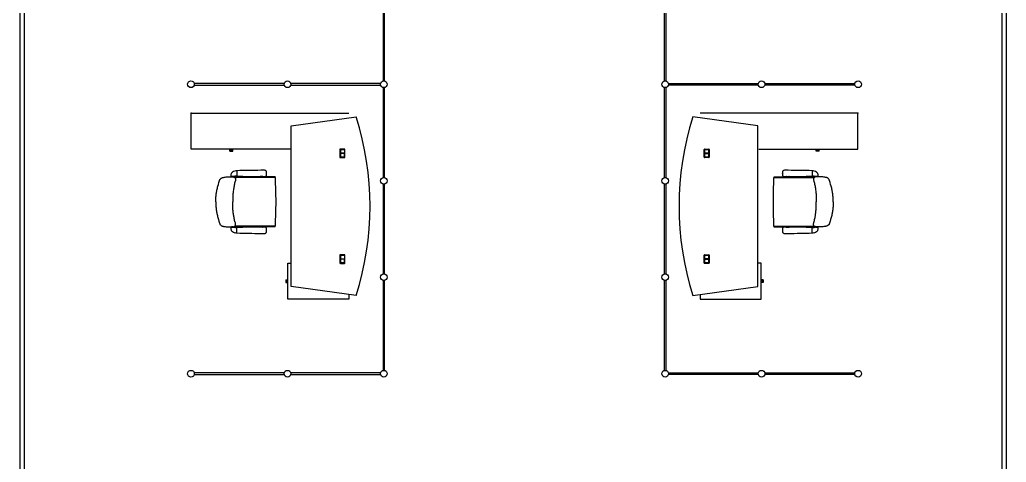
# Model space of a CAD drawing. Header units: millimetres. Extents: x 391350 to 515311, y -283575 to -199845.
# Drawn here: x 470234 to 481487, y -272278 to -267232 of the extents above; entities that cross this region are included whole.
import ezdxf

# ---------------------------------------------------------------- set-up
doc = ezdxf.new("R2010")
doc.units = ezdxf.units.MM

msp = doc.modelspace()

# ---------------------------------------------------------------- linework, layer by layer
at = {"color": 0}
for p, q in [((470234, -259873), (470234, -277348)), ((470284, -259873), (470284, -277348)), ((481437, -259873), (481437, -277348)), ((481487, -259873), (481487, -277360)), ((474378, -266905), (474378, -267930)), ((474395, -267930), (474395, -266905)), ((477588, -267930), (477588, -266905)), ((477605, -266905), (477605, -267930)), ((473249, -267959), (472224, -267959)), ((472224, -267976), (473249, -267976)), ((474349, -267959), (473324, -267959)), ((473324, -267976), (474349, -267976)), ((474378, -268005), (474378, -269030)), ((474395, -269030), (474395, -268005)), ((477588, -269030), (477588, -268005)), ((477605, -268005), (477605, -269030)), ((477634, -267959), (478659, -267959)), ((478659, -267976), (477634, -267976)), ((478734, -267959), (479759, -267959)), ((479759, -267976), (478734, -267976)), ((472189, -268297), (473989, -268297)), ((472189, -268707), (472189, -268297)), ((473329, -268443), (474072, -268338)), ((478654, -268443), (477910, -268338)), ((479794, -268297), (477994, -268297)), ((479794, -268707), (479794, -268297)), ((473329, -270273), (473329, -268443)), ((478654, -270273), (478654, -268443)), ((473319, -268707), (472189, -268707)), ((472632, -268720), (472632, -268707)), ((472632, -268732), (472632, -268720)), ((472632, -268720), (472666, -268720)), ((472666, -268720), (472666, -268707)), ((472666, -268732), (472666, -268720)), ((473885, -268712), (473885, -268798)), ((473937, -268706), (473891, -268706)), ((473891, -268796), (473891, -268714)), ((473892, -268714), (473892, -268754)), ((473935, -268712), (473893, -268712)), ((473893, -268712), (473935, -268712)), ((473937, -268714), (473937, -268796)), ((473937, -268714), (473937, -268754)), ((473943, -268798), (473943, -268712)), ((478040, -268798), (478040, -268712)), ((478046, -268706), (478092, -268706)), ((478046, -268714), (478046, -268796)), ((478046, -268714), (478046, -268754)), ((478048, -268712), (478090, -268712)), ((478090, -268712), (478048, -268712)), ((478091, -268714), (478091, -268754)), ((478092, -268796), (478092, -268714)), ((478098, -268712), (478098, -268798)), ((478664, -268707), (479794, -268707)), ((479317, -268720), (479317, -268707)), ((479351, -268720), (479317, -268720)), ((479317, -268732), (479317, -268720)), ((479351, -268720), (479351, -268707)), ((479351, -268732), (479351, -268720)), ((472632, -268732), (472666, -268732)), ((473891, -268804), (473937, -268804)), ((473892, -268752), (473937, -268752)), ((473892, -268754), (473937, -268754)), ((473937, -268755), (473892, -268755)), ((473892, -268755), (473892, -268796)), ((473937, -268757), (473892, -268757)), ((473893, -268797), (473935, -268797)), ((473935, -268798), (473893, -268798)), ((473937, -268796), (473937, -268755)), ((478091, -268752), (478046, -268752)), ((478091, -268754), (478046, -268754)), ((478046, -268755), (478091, -268755)), ((478046, -268796), (478046, -268755)), ((478046, -268757), (478091, -268757)), ((478092, -268804), (478046, -268804)), ((478090, -268797), (478048, -268797)), ((478048, -268798), (478090, -268798)), ((478091, -268755), (478091, -268796)), ((479351, -268732), (479317, -268732)), ((472642, -269018, 0), (472680, -269018, 0)), ((472645, -269018, 0), (472650, -269021, 0)), ((472670, -269018, 0), (472650, -269018, 0)), ((472653, -269021, 0), (472650, -269021, 0)), ((472654, -269018, 0), (472652, -269018, 0)), ((472667, -269021, 0), (472653, -269021, 0)), ((472654, -269018, 0), (472666, -269018, 0)), ((472666, -269018, 0), (472668, -269018, 0)), ((472670, -269021, 0), (472667, -269021, 0)), ((472675, -269018, 0), (472670, -269021, 0)), ((472971, -269022), (472681, -269022)), ((473143, -269032), (472688, -269032)), ((472710, -269014, 0), (472696, -269014, 0)), ((472710, -268954, 0), (472707, -268954, 0)), ((472710, -268954, 0), (472710, -269015, 0)), ((472975, -269021), (472975, -269021)), ((473004, -269019), (472978, -269019)), ((473008, -269021), (473008, -269021)), ((473146, -269022), (473011, -269022)), ((473050, -268984, 0), (473050, -268983, 0)), ((473050, -268984, 0), (473050, -268985, 0)), ((473148, -269025), (473144, -269033)), ((478835, -269025), (478839, -269033)), ((478837, -269022), (478972, -269022)), ((478840, -269032), (479295, -269032)), ((478933, -268984, 0), (478933, -268983, 0)), ((478933, -268984, 0), (478933, -268985, 0)), ((478975, -269021), (478975, -269021)), ((478979, -269019), (479005, -269019)), ((479008, -269021), (479008, -269021)), ((479012, -269022), (479302, -269022)), ((479273, -268954, 0), (479273, -269015, 0)), ((479273, -268954, 0), (479276, -268954, 0)), ((479273, -269014, 0), (479287, -269014, 0)), ((479341, -269018, 0), (479303, -269018, 0)), ((479308, -269018, 0), (479313, -269021, 0)), ((479313, -269018, 0), (479333, -269018, 0)), ((479313, -269021, 0), (479316, -269021, 0)), ((479317, -269018, 0), (479315, -269018, 0)), ((479316, -269021, 0), (479330, -269021, 0)), ((479329, -269018, 0), (479317, -269018, 0)), ((479329, -269018, 0), (479331, -269018, 0)), ((479330, -269021, 0), (479333, -269021, 0)), ((479338, -269018, 0), (479333, -269021, 0)), ((474378, -269105), (474378, -270130)), ((474395, -270130), (474395, -269105)), ((477588, -270130), (477588, -269105)), ((477605, -269105), (477605, -270130)), ((472470, -269308), (472470, -269309)), ((472470, -269309), (472470, -269308)), ((479513, -269308), (479513, -269309)), ((479513, -269309), (479513, -269308)), ((472642, -269598, 0), (472680, -269598, 0)), ((472645, -269598, 0), (472650, -269595, 0)), ((472653, -269595, 0), (472650, -269595, 0)), ((472670, -269598, 0), (472650, -269598, 0)), ((472654, -269598, 0), (472652, -269598, 0)), ((472667, -269595, 0), (472653, -269595, 0)), ((472654, -269598, 0), (472666, -269598, 0)), ((472666, -269598, 0), (472668, -269598, 0)), ((472670, -269595, 0), (472667, -269595, 0)), ((472675, -269598, 0), (472670, -269595, 0)), ((472971, -269594), (472681, -269594)), ((473143, -269584), (472688, -269584)), ((472710, -269602, 0), (472696, -269602, 0)), ((472710, -269663, 0), (472710, -269602, 0)), ((472975, -269596), (472975, -269596)), ((473004, -269597), (472978, -269597)), ((473008, -269596), (473008, -269596)), ((473146, -269594), (473011, -269594)), ((473148, -269592), (473144, -269584)), ((478835, -269592), (478839, -269584)), ((478837, -269594), (478972, -269594)), ((478840, -269584), (479295, -269584)), ((478975, -269596), (478975, -269596)), ((478979, -269597), (479005, -269597)), ((479008, -269596), (479008, -269596)), ((479012, -269594), (479302, -269594)), ((479273, -269663, 0), (479273, -269602, 0)), ((479273, -269602, 0), (479287, -269602, 0)), ((479341, -269598, 0), (479303, -269598, 0)), ((479308, -269598, 0), (479313, -269595, 0)), ((479313, -269595, 0), (479316, -269595, 0)), ((479313, -269598, 0), (479333, -269598, 0)), ((479317, -269598, 0), (479315, -269598, 0)), ((479316, -269595, 0), (479330, -269595, 0)), ((479329, -269598, 0), (479317, -269598, 0)), ((479329, -269598, 0), (479331, -269598, 0)), ((479330, -269595, 0), (479333, -269595, 0)), ((479338, -269598, 0), (479333, -269595, 0)), ((472710, -269662, 0), (472707, -269662, 0)), ((473050, -269632, 0), (473050, -269631, 0)), ((473050, -269632, 0), (473050, -269633, 0)), ((478933, -269632, 0), (478933, -269631, 0)), ((478933, -269632, 0), (478933, -269633, 0)), ((479273, -269662, 0), (479276, -269662, 0)), ((473885, -269918), (473885, -270004)), ((473937, -269912), (473891, -269912)), ((473891, -270002), (473891, -269920)), ((473892, -269920), (473892, -269960)), ((473935, -269918), (473893, -269918)), ((473893, -269918), (473935, -269918)), ((473937, -269920), (473937, -269960)), ((473937, -269920), (473937, -270002)), ((473943, -270004), (473943, -269918)), ((478040, -270004), (478040, -269918)), ((478046, -269912), (478092, -269912)), ((478046, -269920), (478046, -269960)), ((478046, -269920), (478046, -270002)), ((478048, -269918), (478090, -269918)), ((478090, -269918), (478048, -269918)), ((478091, -269920), (478091, -269960)), ((478092, -270002), (478092, -269920)), ((478098, -269918), (478098, -270004)), ((473292, -270419), (473292, -270008)), ((473292, -270008), (473329, -270008)), ((473891, -270010), (473937, -270010)), ((473892, -269958), (473937, -269958)), ((473892, -269960), (473937, -269960)), ((473937, -269961), (473892, -269961)), ((473892, -269961), (473892, -270002)), ((473937, -269963), (473892, -269963)), ((473893, -270003), (473935, -270003)), ((473935, -270004), (473893, -270004)), ((473937, -270002), (473937, -269961)), ((478091, -269958), (478046, -269958)), ((478091, -269960), (478046, -269960)), ((478046, -269961), (478091, -269961)), ((478046, -270002), (478046, -269961)), ((478046, -269963), (478091, -269963)), ((478092, -270010), (478046, -270010)), ((478090, -270003), (478048, -270003)), ((478048, -270004), (478090, -270004)), ((478091, -269961), (478091, -270002)), ((478691, -270008), (478654, -270008)), ((478691, -270419), (478691, -270008)), ((473268, -270196), (473268, -270230)), ((473268, -270196), (473280, -270196)), ((473268, -270230), (473280, -270230)), ((473280, -270196), (473280, -270230)), ((473280, -270196), (473292, -270196)), ((473280, -270230), (473292, -270230)), ((474072, -270377), (473329, -270273)), ((474378, -270205), (474378, -271230)), ((474395, -271230), (474395, -270205)), ((477588, -271230), (477588, -270205)), ((477605, -270205), (477605, -271230)), ((477910, -270377), (478654, -270273)), ((478703, -270196), (478691, -270196)), ((478703, -270230), (478691, -270230)), ((478703, -270196), (478703, -270230)), ((478715, -270196), (478703, -270196)), ((478715, -270230), (478703, -270230)), ((478715, -270196), (478715, -270230)), ((473989, -270365), (473989, -270419)), ((477994, -270365), (477994, -270419)), ((473989, -270419), (473292, -270419)), ((477994, -270419), (478691, -270419)), ((473249, -271259), (472224, -271259)), ((472224, -271276), (473249, -271276)), ((474349, -271259), (473324, -271259)), ((473324, -271276), (474349, -271276)), ((477634, -271259), (478659, -271259)), ((478659, -271276), (477634, -271276)), ((478734, -271259), (479759, -271259)), ((479759, -271276), (478734, -271276))]:
    msp.add_line(p, q, dxfattribs=at)
at = {"color": 0, "extrusion": (0, 0, -1), "flags": 128}
for points in [[(-472470, -269308), (-472470, -269297), (-472470, -269286), (-472471, -269275), (-472471, -269263), (-472472, -269252), (-472473, -269241), (-472474, -269229), (-472475, -269218), (-472477, -269207), (-472479, -269196), (-472481, -269185), (-472483, -269174), (-472485, -269163), (-472488, -269152), (-472491, -269141), (-472494, -269130), (-472500, -269109), (-472506, -269087), (-472513, -269065), (-472514, -269062), (-472515, -269060), (-472516, -269057), (-472517, -269055), (-472518, -269052), (-472520, -269050), (-472522, -269048), (-472524, -269046), (-472526, -269044), (-472528, -269042), (-472530, -269040), (-472533, -269038), (-472535, -269037), (-472537, -269036), (-472540, -269034), (-472543, -269033), (-472545, -269032), (-472548, -269031), (-472551, -269031), (-472553, -269030), (-472559, -269029), (-472564, -269028), (-472576, -269026), (-472587, -269025), (-472598, -269024), (-472609, -269023), (-472620, -269023), (-472632, -269022), (-472643, -269022), (-472649, -269022), (-472654, -269022), (-472660, -269023), (-472666, -269023), (-472669, -269023), (-472672, -269024), (-472675, -269025), (-472677, -269026), (-472680, -269027), (-472682, -269028), (-472685, -269029), (-472687, -269031), (-472689, -269033), (-472690, -269034), (-472691, -269035), (-472691, -269037), (-472692, -269038), (-472693, -269040), (-472694, -269043), (-472694, -269046), (-472695, -269049), (-472695, -269052), (-472695, -269055), (-472695, -269057), (-472694, -269060), (-472694, -269063), (-472693, -269069), (-472691, -269074), (-472688, -269085), (-472685, -269096), (-472682, -269107), (-472680, -269118), (-472678, -269129), (-472676, -269140), (-472674, -269151), (-472672, -269162), (-472671, -269173), (-472669, -269185), (-472668, -269196), (-472667, -269207), (-472666, -269218), (-472665, -269230), (-472665, -269241), (-472664, -269252), (-472664, -269263), (-472663, -269286), (-472663, -269308)], [(-479513, -269308), (-479513, -269297), (-479513, -269286), (-479512, -269275), (-479512, -269263), (-479511, -269252), (-479510, -269241), (-479509, -269229), (-479508, -269218), (-479506, -269207), (-479504, -269196), (-479502, -269185), (-479500, -269174), (-479497, -269163), (-479495, -269152), (-479492, -269141), (-479489, -269130), (-479483, -269109), (-479477, -269087), (-479470, -269065), (-479469, -269062), (-479468, -269060), (-479467, -269057), (-479466, -269055), (-479465, -269052), (-479463, -269050), (-479461, -269048), (-479459, -269046), (-479457, -269044), (-479455, -269042), (-479453, -269040), (-479450, -269038), (-479448, -269037), (-479446, -269036), (-479443, -269034), (-479440, -269033), (-479438, -269032), (-479435, -269031), (-479432, -269031), (-479430, -269030), (-479424, -269029), (-479418, -269028), (-479407, -269026), (-479396, -269025), (-479385, -269024), (-479374, -269023), (-479363, -269023), (-479351, -269022), (-479340, -269022), (-479334, -269022), (-479328, -269022), (-479323, -269023), (-479317, -269023), (-479314, -269023), (-479311, -269024), (-479308, -269025), (-479306, -269026), (-479303, -269027), (-479301, -269028), (-479298, -269029), (-479296, -269031), (-479294, -269033), (-479293, -269034), (-479292, -269035), (-479292, -269037), (-479291, -269038), (-479290, -269040), (-479289, -269043), (-479288, -269046), (-479288, -269049), (-479288, -269052), (-479288, -269055), (-479288, -269057), (-479289, -269060), (-479289, -269063), (-479290, -269069), (-479292, -269074), (-479295, -269085), (-479298, -269096), (-479301, -269107), (-479303, -269118), (-479305, -269129), (-479307, -269140), (-479309, -269151), (-479311, -269162), (-479312, -269173), (-479314, -269185), (-479315, -269196), (-479316, -269207), (-479317, -269218), (-479318, -269230), (-479318, -269241), (-479319, -269252), (-479319, -269263), (-479320, -269286), (-479320, -269308)]]:
    msp.add_lwpolyline(points, dxfattribs=at)
at = {"color": 0, "flags": 128}
for points in [[(472470, -269308), (472470, -269320), (472470, -269331), (472471, -269342), (472471, -269354), (472472, -269365), (472473, -269376), (472474, -269387), (472475, -269399), (472477, -269410), (472479, -269421), (472481, -269432), (472483, -269443), (472485, -269454), (472488, -269465), (472491, -269476), (472494, -269487), (472500, -269508), (472506, -269530), (472513, -269552), (472514, -269555), (472515, -269557), (472516, -269560), (472517, -269562), (472518, -269565), (472520, -269567), (472522, -269569), (472524, -269571), (472526, -269573), (472528, -269575), (472530, -269577), (472533, -269579), (472535, -269580), (472537, -269581), (472540, -269583), (472543, -269584), (472545, -269585), (472548, -269586), (472551, -269586), (472553, -269587), (472559, -269588), (472564, -269589), (472576, -269590), (472587, -269592), (472598, -269593), (472609, -269594), (472620, -269594), (472632, -269595), (472643, -269595), (472649, -269595), (472654, -269595), (472660, -269594), (472666, -269594), (472669, -269593), (472672, -269593), (472675, -269592), (472677, -269591), (472680, -269590), (472682, -269589), (472685, -269588), (472687, -269586), (472689, -269584), (472690, -269583), (472691, -269582), (472691, -269580), (472692, -269579), (472693, -269577), (472694, -269574), (472694, -269571), (472695, -269568), (472695, -269565), (472695, -269562), (472695, -269559), (472694, -269557), (472694, -269554), (472693, -269548), (472691, -269543), (472688, -269532), (472685, -269521), (472682, -269510), (472680, -269499), (472678, -269488), (472676, -269477), (472674, -269466), (472672, -269455), (472671, -269444), (472669, -269432), (472668, -269421), (472667, -269410), (472666, -269399), (472665, -269387), (472665, -269376), (472664, -269365), (472664, -269354), (472663, -269331), (472663, -269308)], [(479513, -269308), (479513, -269320), (479513, -269331), (479512, -269342), (479512, -269354), (479511, -269365), (479510, -269376), (479509, -269387), (479508, -269399), (479506, -269410), (479504, -269421), (479502, -269432), (479500, -269443), (479497, -269454), (479495, -269465), (479492, -269476), (479489, -269487), (479483, -269508), (479477, -269530), (479470, -269552), (479469, -269555), (479468, -269557), (479467, -269560), (479466, -269562), (479465, -269565), (479463, -269567), (479461, -269569), (479459, -269571), (479457, -269573), (479455, -269575), (479453, -269577), (479450, -269579), (479448, -269580), (479446, -269581), (479443, -269583), (479440, -269584), (479438, -269585), (479435, -269586), (479432, -269586), (479430, -269587), (479424, -269588), (479418, -269589), (479407, -269590), (479396, -269592), (479385, -269593), (479374, -269594), (479363, -269594), (479351, -269595), (479340, -269595), (479334, -269595), (479328, -269595), (479323, -269594), (479317, -269594), (479314, -269593), (479311, -269593), (479308, -269592), (479306, -269591), (479303, -269590), (479301, -269589), (479298, -269588), (479296, -269586), (479294, -269584), (479293, -269583), (479292, -269582), (479292, -269580), (479291, -269579), (479290, -269577), (479289, -269574), (479288, -269571), (479288, -269568), (479288, -269565), (479288, -269562), (479288, -269559), (479289, -269557), (479289, -269554), (479290, -269548), (479292, -269543), (479295, -269532), (479298, -269521), (479301, -269510), (479303, -269499), (479305, -269488), (479307, -269477), (479309, -269466), (479311, -269455), (479312, -269444), (479314, -269432), (479315, -269421), (479316, -269410), (479317, -269399), (479318, -269387), (479318, -269376), (479319, -269365), (479319, -269354), (479320, -269331), (479320, -269308)]]:
    msp.add_lwpolyline(points, dxfattribs=at)
at = {"color": 0}
for centre in [(472187, -267968), (473287, -267968), (474387, -267968), (477596, -267968), (478696, -267968), (479796, -267968), (474387, -269068), (477596, -269068), (474387, -270168), (477596, -270168), (472187, -271268), (473287, -271268), (474387, -271268), (477596, -271268), (478696, -271268), (479796, -271268)]:
    msp.add_circle(centre, 38, dxfattribs=at)
for centre, radius, start, end in [((470839, -269358), 3390, 342.5003, 17.4997), ((481144, -269358), 3390, 162.5003, 197.4997), ((473891, -268712), 6, 90, 180), ((473893, -268714), 2, 90, 180), ((473893, -268714), 1.5, 90, 180), ((473935, -268714), 2, 0, 90), ((473935, -268714), 1.5, 0, 90), ((473937, -268712), 6, 0, 90), ((478046, -268712), 6, 90, 180), ((478048, -268714), 2, 90, 180), ((478048, -268714), 1.5, 90, 180), ((478090, -268714), 2, 0, 90), ((478090, -268714), 1.5, 0, 90), ((478092, -268712), 6, 0, 90), ((473891, -268798), 6, 180, 270), ((473893, -268796), 2, 180, 270), ((473893, -268796), 1.5, 180, 270), ((473935, -268796), 2, 270, 0), ((473935, -268796), 1.5, 270, 0), ((473937, -268798), 6, 270, 0), ((478046, -268798), 6, 180, 270), ((478048, -268796), 2, 180, 270), ((478048, -268796), 1.5, 180, 270), ((478090, -268796), 2, 270, 0), ((478090, -268796), 1.5, 270, 0), ((478092, -268798), 6, 270, 0), ((472940, -269036, 0), 300, 169.5623, 176.2553), ((472642, -269017, 0), 1.5, 176.2553, 270), ((472743, -269095, 0), 150, 123.806, 131.1159), ((472940, -269036, 0), 300, 169.529, 169.5623), ((472645, -268982, 0), 0.5, 131.1159, 169.5623), ((472743, -269095, 0), 150, 131.1159, 131.1825), ((472716, -269053, 0), 100, 106.1237, 123.806), ((472681, -269038), 16, 90, 117.9094), ((472696, -269049, 0), 35, 90, 117.6604), ((472707, -269024, 0), 70, 90, 106.1237), ((472711, -268954, 0), 0.8, 92.1625, 180), ((472711, -269015, 0), 0.8, 180, 267.8375), ((472971, -275849, 0), 6900, 89.8927, 92.1625), ((472971, -262120, 0), 6900, 267.8375, 270.1073), ((472971, -269017), 5, 270, 315), ((472978, -269024), 5, 90, 135), ((473000, -270210, 0), 1262, 88.8285, 90.7164), ((473000, -267759, 0), 1262, 269.2836, 271.1715), ((473004, -269024), 5, 45, 90), ((473011, -269017), 5, 225, 270), ((473026, -268986, 0), 37.4, 69.7407, 89.7876), ((473026, -268983, 0), 37.4, 270.2124, 290.2593), ((473034, -268964, 0), 13.7, 31.5291, 70.5701), ((473034, -269005, 0), 13.7, 289.4299, 328.4709), ((473026, -268968, 0), 22.5, 7.9869, 31.2718), ((473026, -269000, 0), 22.5, 328.7282, 352.0131), ((472990, -268976, 0), 59.9, 2.607, 10.5296), ((472990, -268993, 0), 59.9, 349.4704, 357.393), ((472813, -268986, 0), 237, 0.5676, 2.9749), ((472813, -268983, 0), 237, 357.0251, 359.4324), ((473143, -269039), 7, 3.0846, 90), ((473146, -269024), 2, 334.1492, 90), ((468151, -269308), 5006, 0, 3.0846), ((483832, -269308), 5006, 176.9154, 180), ((478840, -269039), 7, 90, 176.9154), ((478837, -269024), 2, 90, 205.8508), ((478993, -268976, 0), 59.9, 169.4704, 177.393), ((479170, -268986, 0), 237, 177.0251, 179.4324), ((479170, -268983, 0), 237, 180.5676, 182.9749), ((478993, -268993, 0), 59.9, 182.607, 190.5296), ((478956, -268968, 0), 22.5, 148.7282, 172.0131), ((478956, -269000, 0), 22.5, 187.9869, 211.2718), ((478949, -268964, 0), 13.7, 109.4299, 148.4709), ((478949, -269005, 0), 13.7, 211.5291, 250.5701), ((478957, -268986, 0), 37.4, 90.2124, 110.2593), ((478957, -268983, 0), 37.4, 249.7407, 269.7876), ((478983, -270210, 0), 1262, 89.2836, 91.1715), ((478983, -267759, 0), 1262, 268.8285, 270.7164), ((478972, -269017), 5, 270, 315), ((478979, -269024), 5, 90, 135), ((479012, -275849, 0), 6900, 87.8375, 90.1073), ((479012, -262120, 0), 6900, 269.8927, 272.1625), ((479005, -269024), 5, 45, 90), ((479012, -269017), 5, 225, 270), ((479272, -268954, 0), 0.8, 0, 87.8375), ((479272, -269015, 0), 0.8, 272.1625, 0), ((479276, -269024, 0), 70, 73.8763, 90), ((479287, -269049, 0), 35, 62.3396, 90), ((479267, -269053, 0), 100, 56.194, 73.8763), ((479302, -269038), 16, 62.0906, 90), ((479240, -269095, 0), 150, 48.8841, 56.194), ((479043, -269036, 0), 300, 3.7447, 10.4377), ((479043, -269036, 0), 300, 10.4377, 10.471), ((479338, -268982, 0), 0.5, 10.4377, 48.8841), ((479240, -269095, 0), 150, 48.8175, 48.8841), ((479341, -269017, 0), 1.5, 270, 3.7447), ((468151, -269308), 5006, 356.9154, 0), ((483832, -269308), 5006, 180, 183.0846), ((472642, -269600, 0), 1.5, 90, 183.7447), ((472940, -269580, 0), 300, 183.7447, 190.4377), ((472681, -269578), 16, 242.0906, 270), ((472696, -269567, 0), 35, 242.3396, 270), ((472711, -269602, 0), 0.8, 92.1625, 180), ((472971, -276497, 0), 6900, 89.8927, 92.1625), ((472971, -269599), 5, 45, 90), ((472978, -269592), 5, 225, 270), ((473000, -270858, 0), 1262, 88.8285, 90.7164), ((473004, -269592), 5, 270, 315), ((473011, -269599), 5, 90, 135), ((473026, -269634, 0), 37.4, 69.7407, 89.7876), ((473034, -269612, 0), 13.7, 31.5291, 70.5701), ((473026, -269616, 0), 22.5, 7.9869, 31.2718), ((472990, -269624, 0), 59.9, 2.607, 10.5296), ((473143, -269577), 7, 270, 356.9154), ((473146, -269592), 2, 270, 25.8508), ((478840, -269577), 7, 183.0846, 270), ((478837, -269592), 2, 154.1492, 270), ((478993, -269624, 0), 59.9, 169.4704, 177.393), ((478956, -269616, 0), 22.5, 148.7282, 172.0131), ((478949, -269612, 0), 13.7, 109.4299, 148.4709), ((478957, -269634, 0), 37.4, 90.2124, 110.2593), ((478983, -270858, 0), 1262, 89.2836, 91.1715), ((478972, -269599), 5, 45, 90), ((478979, -269592), 5, 225, 270), ((479012, -276497, 0), 6900, 87.8375, 90.1073), ((479005, -269592), 5, 270, 315), ((479012, -269599), 5, 90, 135), ((479272, -269602, 0), 0.8, 0, 87.8375), ((479287, -269567, 0), 35, 270, 297.6604), ((479302, -269578), 16, 270, 297.9094), ((479043, -269580, 0), 300, 349.5623, 356.2553), ((479341, -269600, 0), 1.5, 356.2553, 90), ((472743, -269522, 0), 150, 228.8841, 236.194), ((472743, -269522, 0), 150, 228.8175, 228.8841), ((472645, -269635, 0), 0.5, 190.4377, 228.8841), ((472940, -269580, 0), 300, 190.4377, 190.471), ((472716, -269564, 0), 100, 236.194, 253.8763), ((472707, -269592, 0), 70, 253.8763, 270), ((472711, -269663, 0), 0.8, 180, 267.8375), ((472971, -262768, 0), 6900, 267.8375, 270.1073), ((473000, -268407, 0), 1262, 269.2836, 271.1715), ((473026, -269631, 0), 37.4, 270.2124, 290.2593), ((473034, -269653, 0), 13.7, 289.4299, 328.4709), ((473026, -269648, 0), 22.5, 328.7282, 352.0131), ((472990, -269641, 0), 59.9, 349.4704, 357.393), ((472813, -269634, 0), 237, 0.5676, 2.9749), ((472813, -269631, 0), 237, 357.0251, 359.4324), ((479170, -269634, 0), 237, 177.0251, 179.4324), ((479170, -269631, 0), 237, 180.5676, 182.9749), ((478993, -269641, 0), 59.9, 182.607, 190.5296), ((478956, -269648, 0), 22.5, 187.9869, 211.2718), ((478949, -269653, 0), 13.7, 211.5291, 250.5701), ((478957, -269631, 0), 37.4, 249.7407, 269.7876), ((478983, -268407, 0), 1262, 268.8285, 270.7164), ((479012, -262768, 0), 6900, 269.8927, 272.1625), ((479272, -269663, 0), 0.8, 272.1625, 0), ((479276, -269592, 0), 70, 270, 286.1237), ((479267, -269564, 0), 100, 286.1237, 303.806), ((479240, -269522, 0), 150, 303.806, 311.1159), ((479240, -269522, 0), 150, 311.1159, 311.1825), ((479338, -269635, 0), 0.5, 311.1159, 349.5623), ((479043, -269580, 0), 300, 349.529, 349.5623), ((473891, -269918), 6, 90, 180), ((473893, -269920), 2, 90, 180), ((473893, -269920), 1.5, 90, 180), ((473935, -269920), 2, 0, 90), ((473935, -269920), 1.5, 0, 90), ((473937, -269918), 6, 0, 90), ((478046, -269918), 6, 90, 180), ((478048, -269920), 2, 90, 180), ((478048, -269920), 1.5, 90, 180), ((478090, -269920), 2, 0, 90), ((478090, -269920), 1.5, 0, 90), ((478092, -269918), 6, 0, 90), ((473891, -270004), 6, 180, 270), ((473893, -270002), 2, 180, 270), ((473893, -270002), 1.5, 180, 270), ((473935, -270002), 1.5, 270, 0), ((473935, -270002), 2, 270, 0), ((473937, -270004), 6, 270, 0), ((478046, -270004), 6, 180, 270), ((478048, -270002), 1.5, 180, 270), ((478048, -270002), 2, 180, 270), ((478090, -270002), 1.5, 270, 0), ((478090, -270002), 2, 270, 0), ((478092, -270004), 6, 270, 0)]:
    msp.add_arc(centre, radius, start, end, dxfattribs=at)
for p in [(472189, -268297), (479794, -268297)]:
    msp.add_point(p, dxfattribs=at)

doc.saveas('drawing.dxf')
